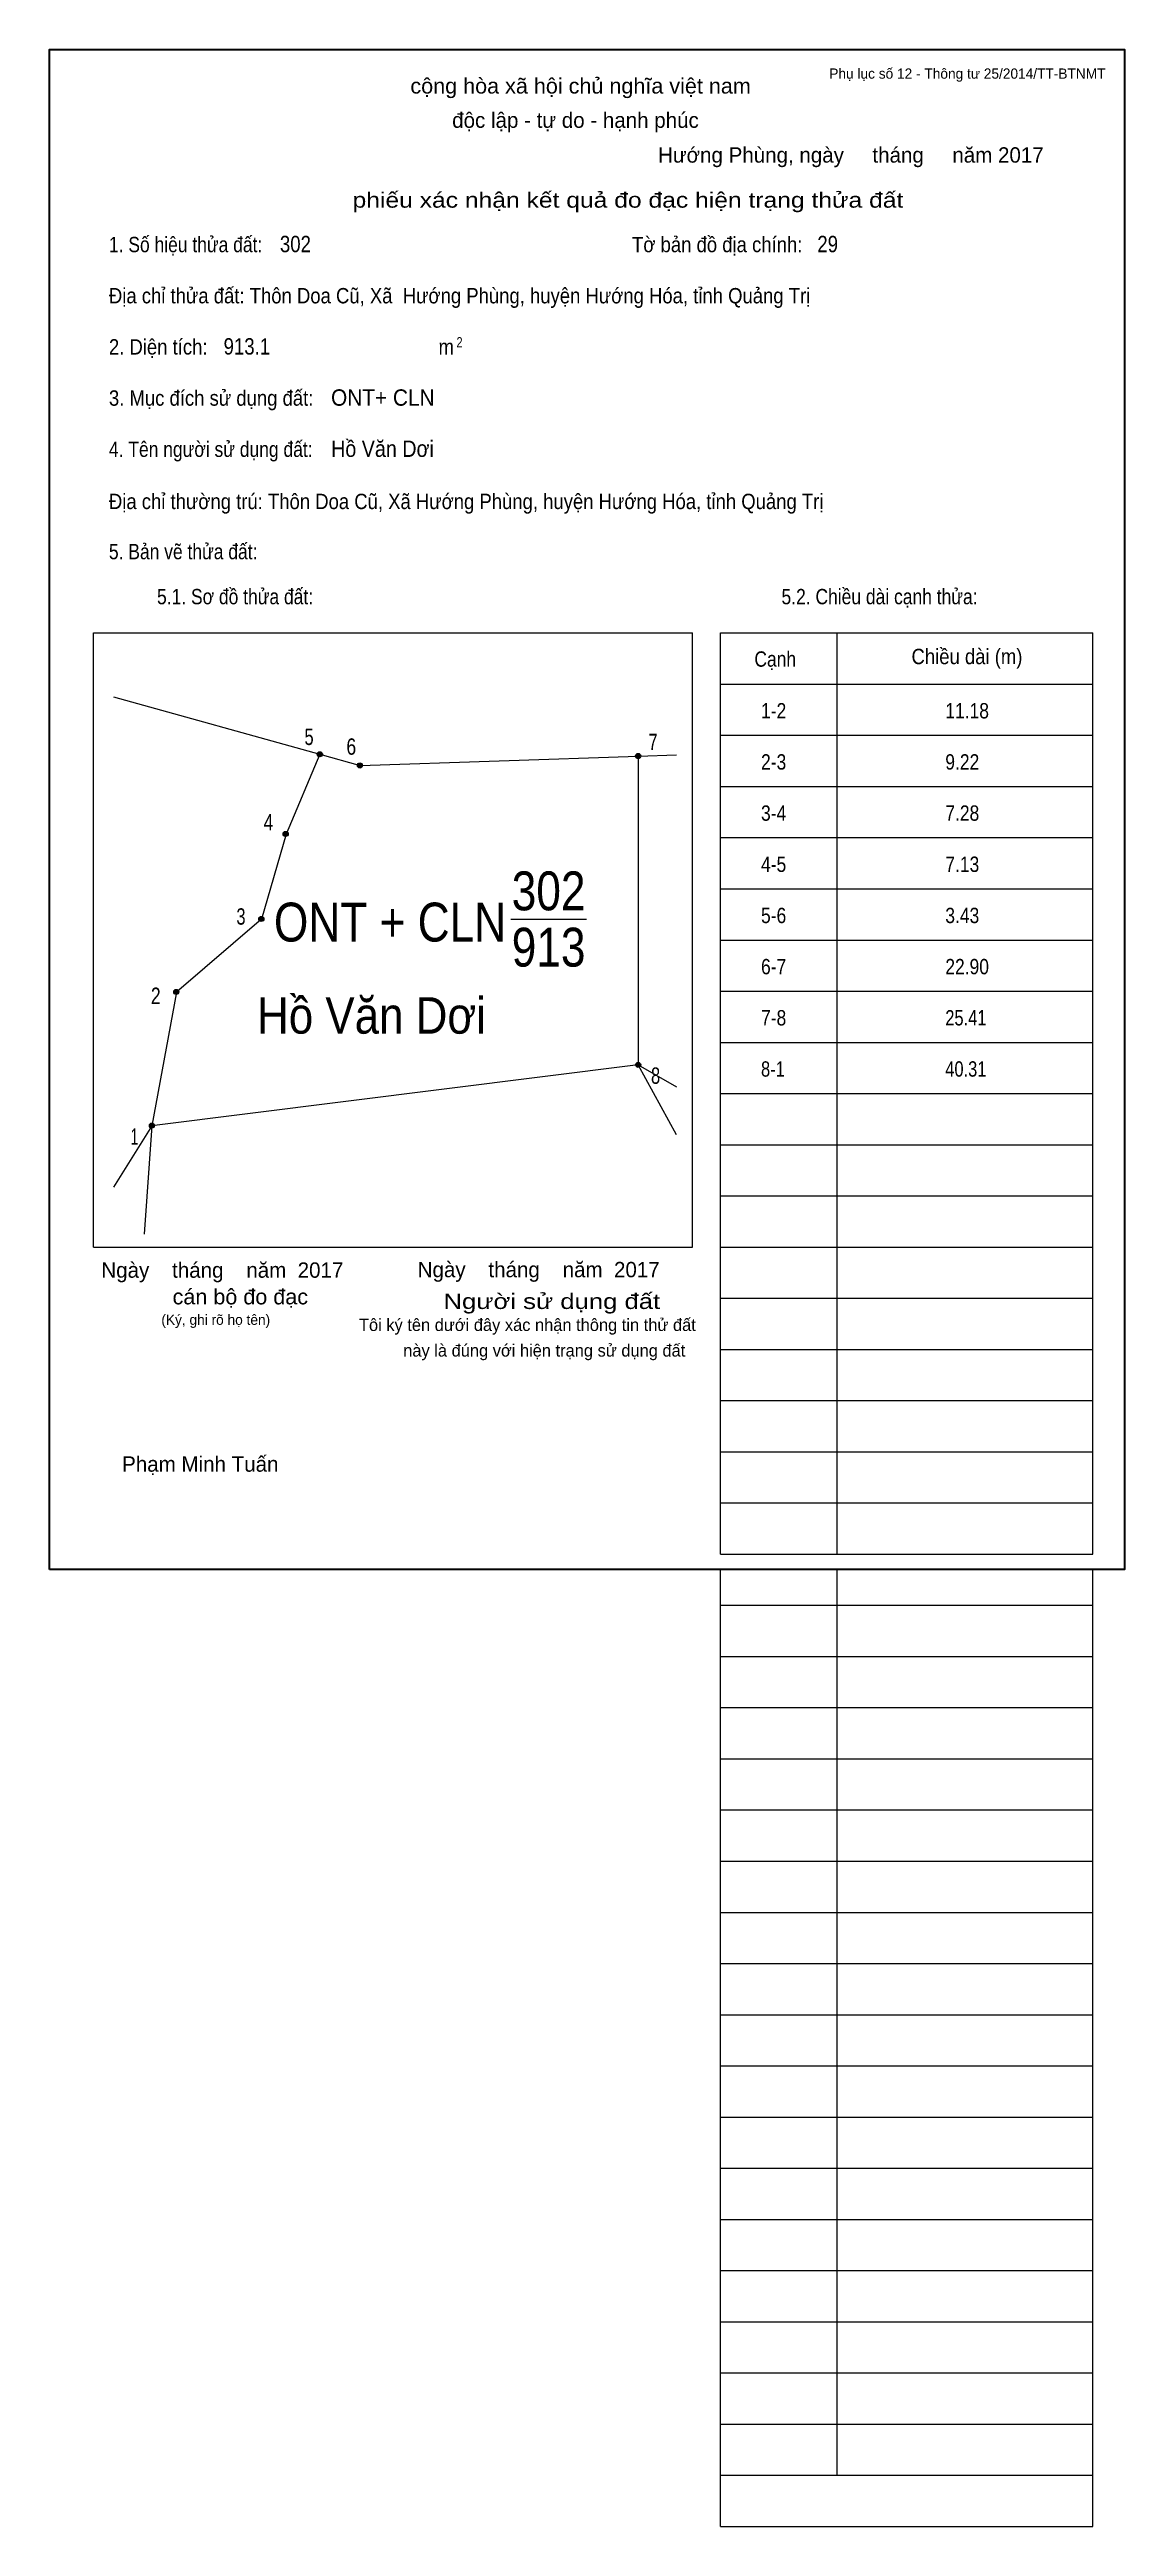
# Model space of a CAD drawing. Header units: centimetres. Extents: x 0 to 21, y -18.7 to 29.7.
import ezdxf
from ezdxf.enums import TextEntityAlignment as Align

# ---------------------------------------------------------------- set-up
doc = ezdxf.new("R2010")
doc.units = ezdxf.units.CM
doc.header["$LTSCALE"] = 0.12
for name, color, linetype in [('2', 7, 'Continuous'), ('3', 7, 'Continuous'), ('30', 7, 'Continuous'), ('34', 7, 'Continuous'), ('4', 7, 'Continuous'), ('5', 7, 'Continuous')]:
    doc.layers.add(name, color=color, linetype=linetype)
for name, color, linetype, lineweight in [('32', 7, 'Continuous', 13), ('6', 7, 'Continuous', 13), ('63', 7, 'Continuous', 13), ('7', 7, 'Continuous', 13)]:
    doc.layers.add(name, color=color, linetype=linetype, lineweight=lineweight)

msp = doc.modelspace()

# ---------------------------------------------------------------- hatches: boundary and pattern name
at = {"layer": '32'}
for points in [[(5.3299, 15.929, 1), (5.2299, 15.929, 1)], [(6.1136, 15.7105, 1), (6.0136, 15.7105, 1)], [(11.55, 15.8958, 1), (11.45, 15.8958, 1)], [(4.6625, 14.3734, 1), (4.5625, 14.3734, 1)], [(4.1875, 12.7109, 1), (4.0875, 12.7109, 1)], [(2.525, 11.2859, 1), (2.425, 11.2859, 1)], [(11.55, 9.8609, 1), (11.45, 9.8609, 1)], [(2.05, 8.6734, 1), (1.95, 8.6734, 1)]]:
    msp.add_hatch(color=256, dxfattribs=at).paths.add_polyline_path(points)

# ---------------------------------------------------------------- linework, layer by layer
for centre in [(5.2799, 15.929), (6.0636, 15.7105), (11.5, 15.8958), (4.6125, 14.3734), (4.1375, 12.7109), (2.475, 11.2859), (11.5, 9.8609), (2, 8.6734)]:
    msp.add_circle(centre, 0.05, dxfattribs=at)
at = {"layer": '6'}
for p, q in [((1.25, 17.05), (5.28, 15.93)), ((5.28, 15.93), (6.07, 15.71)), ((2, 8.67), (1.85, 6.55))]:
    msp.add_line(p, q, dxfattribs=at)
for points in [[(11.5, 15.89), (11.5, 9.86), (2, 8.67), (1.25, 7.47)], [(5.28, 15.93), (4.62, 14.37), (4.14, 12.71), (2.48, 11.28), (2, 8.67)], [(6.07, 15.71), (11.5, 15.89), (12.25, 15.92)], [(12.25, 8.49), (11.5, 9.86), (12.25, 9.43)]]:
    msp.add_lwpolyline(points, dxfattribs=at)
at = {"layer": '63'}
for p, q in [((0.86, 18.3), (12.56, 18.3)), ((0.86, 6.3), (0.86, 18.3)), ((12.56, 6.3), (12.56, 18.3)), ((13.11, 18.3), (20.38, 18.3)), ((13.11, 0.3), (13.11, 18.3)), ((15.39, 0.3), (15.39, 18.3)), ((20.38, 0.3), (20.38, 18.3)), ((13.11, 17.3), (20.38, 17.3)), ((13.11, 16.3), (20.38, 16.3)), ((13.11, 15.3), (20.38, 15.3)), ((13.11, 14.3), (20.38, 14.3)), ((13.11, 13.3), (20.38, 13.3)), ((13.11, 12.3), (20.38, 12.3)), ((13.11, 11.3), (20.38, 11.3)), ((13.11, 10.3), (20.38, 10.3)), ((13.11, 9.3), (20.38, 9.3)), ((13.11, 8.3), (20.38, 8.3)), ((13.11, 7.3), (20.38, 7.3)), ((0.86, 6.3), (12.56, 6.3)), ((13.11, 6.3), (20.38, 6.3)), ((13.11, 5.3), (20.38, 5.3)), ((13.11, 4.3), (20.38, 4.3)), ((13.11, 3.3), (20.38, 3.3)), ((13.11, 2.3), (20.38, 2.3)), ((13.11, 1.3), (20.38, 1.3)), ((13.11, 0.3), (20.38, 0.3)), ((13.11, -18.7), (13.11, 0)), ((15.39, -17.7), (15.39, 0)), ((20.38, -18.7), (20.38, 0)), ((13.11, -0.7), (20.38, -0.7)), ((13.11, -0.7), (20.38, -0.7)), ((13.11, -1.7), (20.38, -1.7)), ((13.11, -2.7), (20.38, -2.7)), ((13.11, -3.7), (20.38, -3.7)), ((13.11, -4.7), (20.38, -4.7)), ((13.11, -5.7), (20.38, -5.7)), ((13.11, -6.7), (20.38, -6.7)), ((13.11, -7.7), (20.38, -7.7)), ((13.11, -8.7), (20.38, -8.7)), ((13.11, -9.7), (20.38, -9.7)), ((13.11, -10.7), (20.38, -10.7)), ((13.11, -11.7), (20.38, -11.7)), ((13.11, -12.7), (20.38, -12.7)), ((13.11, -13.7), (20.38, -13.7)), ((13.11, -14.7), (20.38, -14.7)), ((13.11, -15.7), (20.38, -15.7)), ((13.11, -16.7), (20.38, -16.7)), ((13.11, -17.7), (20.38, -17.7)), ((13.11, -18.7), (20.38, -18.7))]:
    msp.add_line(p, q, dxfattribs=at)
at = {"layer": '63', "lineweight": 35}
msp.add_lwpolyline([(0, 0), (0, 29.7), (21, 29.7), (21, 0)], close=True, dxfattribs=at)
at = {"layer": '7'}
msp.add_line((9.01, 12.71), (10.49, 12.71), dxfattribs=at)

# ---------------------------------------------------------------- texts
at = {"layer": '2', "width": 0.9}
msp.add_text('Hồ Văn Dơi', height=0.7125, dxfattribs=at).set_placement((6.29, 10.47), align=Align.CENTER)
at = {"layer": '3', "width": 0.85}
msp.add_text('ONT + CLN', height=0.76, dxfattribs=at).set_placement((8.92, 12.27), align=Align.RIGHT)
at = {"layer": '30'}
for s, width, p in [('1-2', 0.85, (13.9, 16.63)), ('11.18', 0.85, (17.5, 16.63)), ('2-3', 0.85, (13.9, 15.63)), ('9.22', 0.85, (17.5, 15.63)), ('3-4', 0.85, (13.9, 14.63)), ('7.28', 0.85, (17.5, 14.63)), ('4-5', 0.85, (13.9, 13.63)), ('7.13', 0.85, (17.5, 13.63)), ('5-6', 0.85, (13.9, 12.63)), ('3.43', 0.85, (17.5, 12.63)), ('6-7', 0.85, (13.9, 11.63)), ('22.90', 0.85, (17.5, 11.63)), ('7-8', 0.85, (13.9, 10.63)), ('25.41', 0.8, (17.5, 10.63)), ('8-1', 0.8, (13.9, 9.63)), ('40.31', 0.8, (17.5, 9.63))]:
    msp.add_text(s, height=0.3, dxfattribs=dict(at, width=width)).set_placement(p)
at = {"layer": '32'}
for s, width, p in [('5', 0.75, (5.07, 16.11)), ('6', 0.8, (5.895, 15.92)), ('7', 0.75, (11.79, 16.01)), ('4', 0.8, (4.275, 14.44)), ('3', 0.75, (3.74, 12.6)), ('2', 0.8, (2.075, 11.05)), ('8', 0.75, (11.84, 9.49)), ('1', 0.65, (1.66, 8.3))]:
    msp.add_text(s, height=0.32, dxfattribs=dict(at, width=width)).set_placement(p, align=Align.CENTER)
at = {"layer": '34'}
for s, width, p in [('302', 0.85, (4.5, 25.74)), ('29', 0.85, (15, 25.74)), ('913.1', 0.85, (3.4, 23.74)), ('ONT+ CLN', 0.95, (5.5, 22.74)), ('Hồ Văn Dơi', 0.9, (5.5, 21.74))]:
    msp.add_text(s, height=0.32, dxfattribs=dict(at, width=width)).set_placement(p)
at = {"layer": '4', "width": 0.85}
msp.add_text('302', height=0.76, dxfattribs=at).set_placement((9.75, 12.88), align=Align.CENTER)
at = {"layer": '5', "width": 0.85}
msp.add_text('913', height=0.76, dxfattribs=at).set_placement((9.75, 11.78), align=Align.CENTER)
at = {"layer": '63', "width": 1.05}
msp.add_text('cộng hòa xã hội chủ nghĩa việt nam', height=0.3, dxfattribs=at).set_placement((10.375, 28.84), align=Align.CENTER)
at = {"layer": '63'}
for s, height, p in [('Phụ lục số 12 - Thông tư 25/2014/TT-BTNMT', 0.2, (20.63, 29.13)), ('Ngày    tháng    năm  2017', 0.3, (5.74, 5.7)), ('Ngày    tháng    năm  2017', 0.3, (11.92, 5.71)), ('(Ký, ghi rõ họ tên)', 0.2, (4.31, 4.78))]:
    msp.add_text(s, height=height, dxfattribs=at).set_placement(p, align=Align.RIGHT)
for s, height, p in [('độc lập - tự do - hạnh phúc', 0.3, (10.275, 28.17)), ('Hướng Phùng, ngày     tháng     năm 2017', 0.3, (15.655, 27.49)), ('Tôi ký tên dưới đây xác nhận thông tin thử đất', 0.24, (9.335, 4.66)), ('này là đúng với hiện trạng sử dụng đất', 0.24, (9.665, 4.16)), ('Phạm Minh Tuấn', 0.3, (2.945, 1.91))]:
    msp.add_text(s, height=height, dxfattribs=at).set_placement(p, align=Align.CENTER)
for s, width, p in [('phiếu xác nhận kết quả đo đạc hiện trạng thửa đất', 1.2, (16.68, 26.61)), ('cán bộ đo đạc', 1.05, (5.05, 5.18)), ('Người sử dụng đất', 1.25, (11.93, 5.09))]:
    msp.add_text(s, height=0.3, dxfattribs=dict(at, width=width)).set_placement(p, align=Align.RIGHT)
for s, height, width, p in [('1. Số hiệu thửa đất:', 0.3, 0.85, (1.16, 25.74)), ('Tờ bản đồ địa chính:', 0.3, 0.9, (11.38, 25.74)), ('Địa chỉ thửa đất: Thôn Doa Cũ, Xã  Hướng Phùng, huyện Hướng Hóa, tỉnh Quảng Trị', 0.3, 0.9, (1.16, 24.74)), ('2. Diện tích:', 0.3, 0.9, (1.16, 23.74)), ('m', 0.3, 0.9, (7.6, 23.74)), ('2', 0.2, 0.8, (7.95, 23.88)), ('3. Mục đích sử dụng đất:', 0.3, 0.9, (1.16, 22.74)), ('4. Tên người sử dụng đất:', 0.3, 0.85, (1.16, 21.74)), ('Địa chỉ thường trú: Thôn Doa Cũ, Xã Hướng Phùng, huyện Hướng Hóa, tỉnh Quảng Trị', 0.3, 0.9, (1.16, 20.72)), ('5. Bản vẽ thửa đất:', 0.3, 0.85, (1.16, 19.74)), ('5.1. Sơ đồ thửa đất:', 0.3, 0.85, (2.1, 18.86)), ('5.2. Chiều dài cạnh thửa:', 0.3, 0.85, (14.3, 18.86)), ('Cạnh', 0.3, 0.85, (13.77, 17.64)), ('Chiều dài (m)', 0.3, 0.9, (16.84, 17.69))]:
    msp.add_text(s, height=height, dxfattribs=dict(at, width=width)).set_placement(p)

doc.saveas('drawing.dxf')
